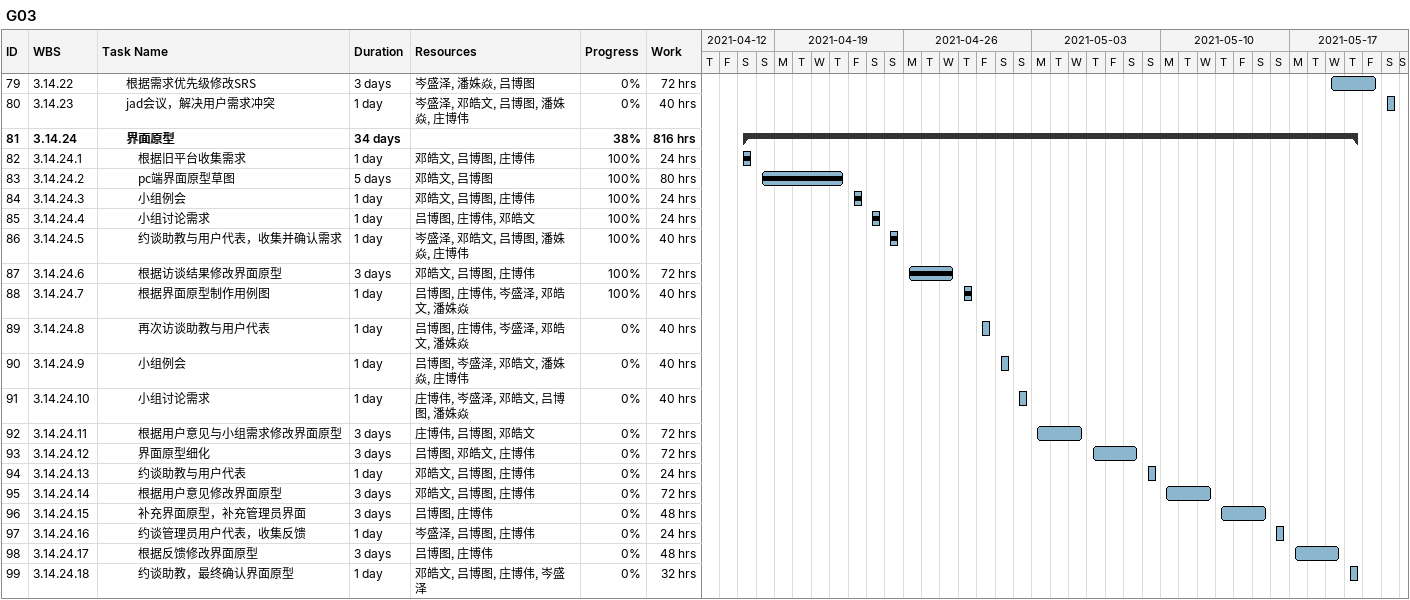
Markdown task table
G03

| ID | WBS | Task | Duration | Start | Finish | Resources | % complete | Work (h) |
|---|---|---|---|---|---|---|---|---|
| 79 | 3.14.22 | 根据需求优先级修改SRS | 3d | 2021-05-19 | 2021-05-21 | 岑盛泽, 潘姝焱, 吕博图 | 0 | 72 |
| 80 | 3.14.23 | jad会议，解决用户需求冲突 | 1d | 2021-05-22 | 2021-05-22 | 岑盛泽, 邓皓文, 吕博图, 潘姝焱, 庄博伟 | 0 | 40 |
| 81 | 3.14.24 | **界面原型** | 34d | 2021-04-17 | 2021-05-20 |  | 38 | 816 |
| 82 | 3.14.24.1 | 根据旧平台收集需求 | 1d | 2021-04-17 | 2021-04-17 | 邓皓文, 吕博图, 庄博伟 | 100 | 24 |
| 83 | 3.14.24.2 | pc端界面原型草图 | 5d | 2021-04-18 | 2021-04-22 | 邓皓文, 吕博图 | 100 | 80 |
| 84 | 3.14.24.3 | 小组例会 | 1d | 2021-04-23 | 2021-04-23 | 邓皓文, 吕博图, 庄博伟 | 100 | 24 |
| 85 | 3.14.24.4 | 小组讨论需求 | 1d | 2021-04-24 | 2021-04-24 | 吕博图, 庄博伟, 邓皓文 | 100 | 24 |
| 86 | 3.14.24.5 | 约谈助教与用户代表，收集并确认需求 | 1d | 2021-04-25 | 2021-04-25 | 岑盛泽, 邓皓文, 吕博图, 潘姝焱, 庄博伟 | 100 | 40 |
| 87 | 3.14.24.6 | 根据访谈结果修改界面原型 | 3d | 2021-04-26 | 2021-04-28 | 邓皓文, 吕博图, 庄博伟 | 100 | 72 |
| 88 | 3.14.24.7 | 根据界面原型制作用例图 | 1d | 2021-04-29 | 2021-04-29 | 吕博图, 庄博伟, 岑盛泽, 邓皓文, 潘姝焱 | 100 | 40 |
| 89 | 3.14.24.8 | 再次访谈助教与用户代表 | 1d | 2021-04-30 | 2021-04-30 | 吕博图, 庄博伟, 岑盛泽, 邓皓文, 潘姝焱 | 0 | 40 |
| 90 | 3.14.24.9 | 小组例会 | 1d | 2021-05-01 | 2021-05-01 | 吕博图, 岑盛泽, 邓皓文, 潘姝焱, 庄博伟 | 0 | 40 |
| 91 | 3.14.24.10 | 小组讨论需求 | 1d | 2021-05-02 | 2021-05-02 | 庄博伟, 岑盛泽, 邓皓文, 吕博图, 潘姝焱 | 0 | 40 |
| 92 | 3.14.24.11 | 根据用户意见与小组需求修改界面原型 | 3d | 2021-05-03 | 2021-05-05 | 庄博伟, 吕博图, 邓皓文 | 0 | 72 |
| 93 | 3.14.24.12 | 界面原型细化 | 3d | 2021-05-06 | 2021-05-08 | 吕博图, 邓皓文, 庄博伟 | 0 | 72 |
| 94 | 3.14.24.13 | 约谈助教与用户代表 | 1d | 2021-05-09 | 2021-05-09 | 邓皓文, 吕博图, 庄博伟 | 0 | 24 |
| 95 | 3.14.24.14 | 根据用户意见修改界面原型 | 3d | 2021-05-10 | 2021-05-12 | 邓皓文, 吕博图, 庄博伟 | 0 | 72 |
| 96 | 3.14.24.15 | 补充界面原型，补充管理员界面 | 3d | 2021-05-13 | 2021-05-15 | 吕博图, 庄博伟 | 0 | 48 |
| 97 | 3.14.24.16 | 约谈管理员用户代表，收集反馈 | 1d | 2021-05-16 | 2021-05-16 | 岑盛泽, 吕博图, 庄博伟 | 0 | 24 |
| 98 | 3.14.24.17 | 根据反馈修改界面原型 | 3d | 2021-05-17 | 2021-05-19 | 吕博图, 庄博伟 | 0 | 48 |
| 99 | 3.14.24.18 | 约谈助教，最终确认界面原型 | 1d | 2021-05-20 | 2021-05-20 | 邓皓文, 吕博图, 庄博伟, 岑盛泽 | 0 | 32 |
